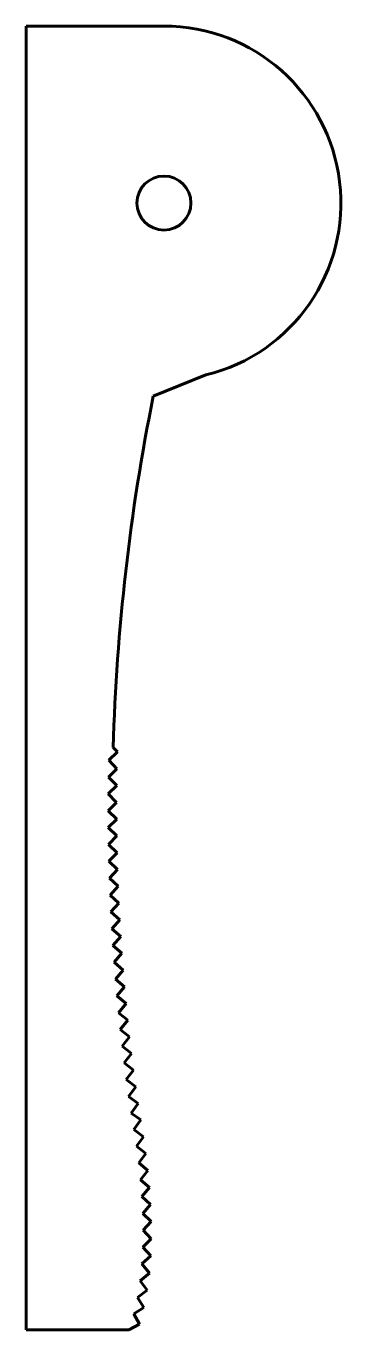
# Model space of a CAD drawing. Header units: millimetres. Extents: x 0 to 187, y 0 to 774.
import ezdxf

# ---------------------------------------------------------------- set-up
doc = ezdxf.new("R2010")
doc.units = ezdxf.units.MM
doc.linetypes.add('K5LT_BASIC', pattern=[0])

msp = doc.modelspace()

# ---------------------------------------------------------------- linework, layer by layer
at = {"color": 150, "linetype": 'K5LT_BASIC', "lineweight": 60, "true_color": 0x0080ff}
for p, q in [((0, 0), (0, 773.56)), ((0, 773.56), (81.77, 773.56)), ((106.68, 566.56), (75.44, 553.96)), ((54.15, 342.88), (49.03, 338.01)), ((51.71, 345.46), (54.15, 342.88)), ((53.93, 332.92), (48.84, 328.01)), ((49.03, 338.01), (53.93, 332.92)), ((48.84, 328.01), (53.79, 322.96)), ((53.79, 322.96), (48.74, 318.01)), ((48.74, 318.01), (53.73, 313)), ((53.73, 313), (48.72, 308.01)), ((48.72, 308.01), (53.75, 303.05)), ((53.75, 303.05), (48.78, 298.01)), ((48.78, 298.01), (53.86, 293.09)), ((53.86, 293.09), (48.93, 288.02)), ((48.93, 288.02), (54.04, 283.13)), ((54.04, 283.13), (49.15, 278.02)), ((49.15, 278.02), (54.3, 273.17)), ((54.3, 273.17), (49.46, 268.02)), ((49.46, 268.02), (54.64, 263.22)), ((54.64, 263.22), (49.84, 258.03)), ((49.84, 258.03), (55.07, 253.27)), ((55.07, 253.27), (50.3, 248.04)), ((50.3, 248.04), (55.57, 243.32)), ((55.57, 243.32), (50.85, 238.06)), ((50.85, 238.06), (56.15, 233.38)), ((56.15, 233.38), (51.48, 228.08)), ((51.48, 228.08), (56.82, 223.44)), ((56.82, 223.44), (52.19, 218.1)), ((52.19, 218.1), (57.57, 213.51)), ((57.57, 213.51), (52.98, 208.13)), ((52.98, 208.13), (58.39, 203.58)), ((58.39, 203.58), (53.84, 198.17)), ((53.84, 198.17), (59.3, 193.67)), ((59.3, 193.67), (54.8, 188.21)), ((54.8, 188.21), (60.28, 183.76)), ((60.28, 183.76), (55.83, 178.27)), ((55.83, 178.27), (61.35, 173.85)), ((61.35, 173.85), (56.94, 168.33)), ((56.94, 168.33), (62.5, 163.96)), ((62.5, 163.96), (58.13, 158.4)), ((58.13, 158.4), (63.72, 154.08)), ((63.72, 154.08), (59.4, 148.48)), ((59.4, 148.48), (65.03, 144.21)), ((65.03, 144.21), (60.76, 138.58)), ((60.76, 138.58), (66.45, 134.37)), ((66.45, 134.37), (62.25, 128.69)), ((62.25, 128.69), (68.03, 124.62)), ((68.03, 124.62), (63.97, 118.84)), ((63.97, 118.84), (69.67, 114.65)), ((69.67, 114.65), (65.48, 108.95)), ((65.48, 108.95), (71.09, 104.65)), ((71.09, 104.65), (66.79, 99.04)), ((66.79, 99.04), (72.29, 94.59)), ((72.29, 94.59), (67.85, 89.09)), ((67.85, 89.09), (73.23, 84.51)), ((73.23, 84.51), (68.65, 79.12)), ((68.65, 79.12), (73.9, 74.4)), ((73.9, 74.4), (69.17, 69.14)), ((69.17, 69.14), (74.27, 64.24)), ((74.27, 64.24), (69.38, 59.14)), ((69.38, 59.14), (74.3, 54.07)), ((74.3, 54.07), (69.23, 49.14)), ((69.23, 49.14), (73.94, 43.87)), ((73.94, 43.87), (68.67, 39.16)), ((68.67, 39.16), (73.13, 33.67)), ((73.13, 33.67), (67.64, 29.21)), ((71.81, 23.5), (66.1, 19.33)), ((67.64, 29.21), (71.81, 23.5)), ((66.1, 19.33), (69.89, 13.36)), ((69.89, 13.36), (63.92, 9.57)), ((63.92, 9.57), (67.26, 3.33)), ((61.02, 0), (0, 0)), ((67.26, 3.33), (61.02, 0))]:
    msp.add_line(p, q, dxfattribs=at)
msp.add_circle((81.77, 668.56), 16, dxfattribs=at)
for centre, radius, start, end in [((81.77, 668.56), 105, 283.7253, 90), ((1286.22, 310.58), 1235, 168.63441, 178.38173)]:
    msp.add_arc(centre, radius, start, end, dxfattribs=at)

doc.saveas('drawing.dxf')
